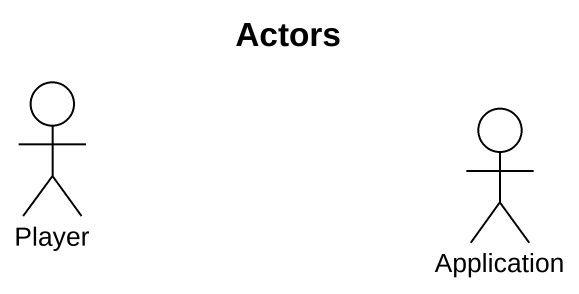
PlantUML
@startuml
title Actors
actor Player
actor Application
@enduml
